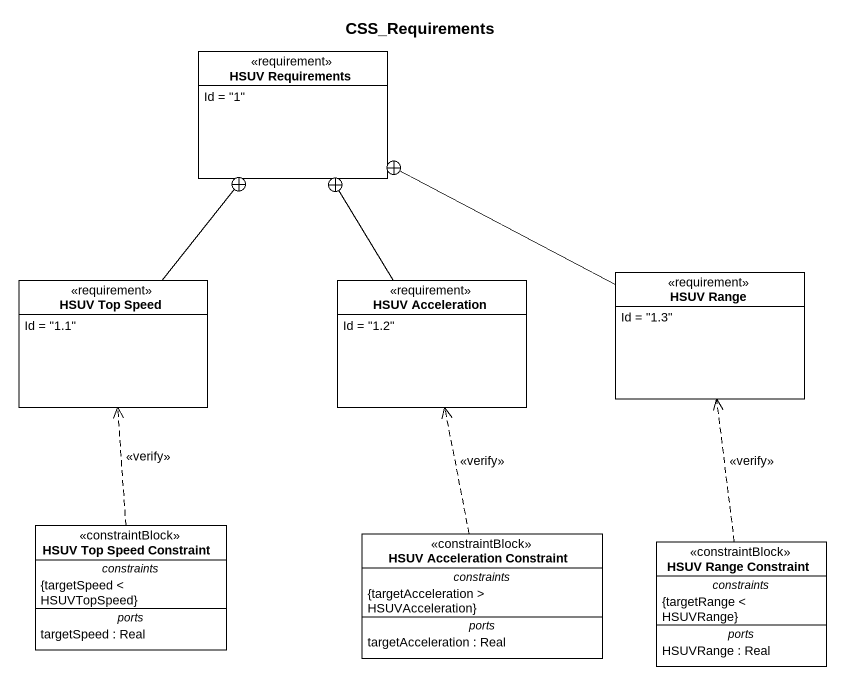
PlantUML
@startuml
title CSS_Requirements
hide circle
hide empty members
class "HSUV Requirements" as HSUV_Requirements <<requirement>> {
  Id = "1"
}
class "HSUV Top Speed" as HSUV_Top_Speed <<requirement>> {
  Id = "1.1"
}
class "HSUV Acceleration" as HSUV_Acceleration <<requirement>> {
  Id = "1.2"
}
class "HSUV Range" as HSUV_Range <<requirement>> {
  Id = "1.3"
}
class "HSUV Top Speed Constraint" as HSUV_Top_Speed_Constraint <<constraintBlock>> {
  -- constraints --
  {targetSpeed < HSUVTopSpeed}
  -- ports --
  targetSpeed : Real
}
class "HSUV Acceleration Constraint" as HSUV_Acceleration_Constraint <<constraintBlock>> {
  -- constraints --
  {targetAcceleration > HSUVAcceleration}
  -- ports --
  targetAcceleration : Real
}
class "HSUV Range Constraint" as HSUV_Range_Constraint <<constraintBlock>> {
  -- constraints --
  {targetRange < HSUVRange}
  -- ports --
  HSUVRange : Real
}
HSUV_Top_Speed -up-+ HSUV_Requirements
HSUV_Acceleration -up-+ HSUV_Requirements
HSUV_Range -left-+ HSUV_Requirements
HSUV_Top_Speed_Constraint .up.> HSUV_Top_Speed : <<verify>>
HSUV_Acceleration_Constraint .up.> HSUV_Acceleration : <<verify>>
HSUV_Range_Constraint .up.> HSUV_Range : <<verify>>
@enduml
